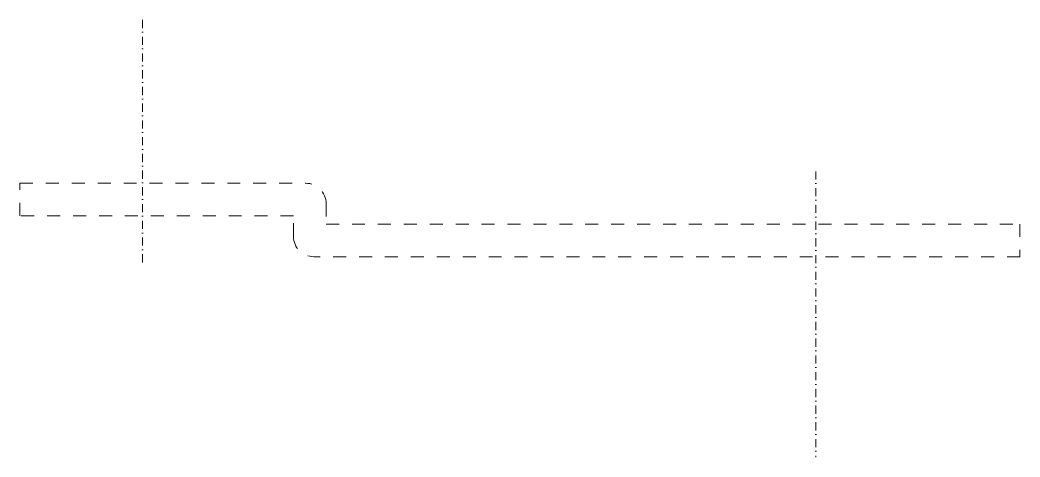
# Model space of a CAD drawing. Header units: metres. Extents: x -75 to 170, y -48 to 59.
import ezdxf

# ---------------------------------------------------------------- set-up
doc = ezdxf.new("R2010")
doc.units = ezdxf.units.M
doc.linetypes.add('Dash', pattern=[6.35, 3.175, -3.175])
doc.linetypes.add('Streep-stip _ detail', pattern=[4, 2, -1, 0, -1])
doc.layers.add('A-DETL-GENF', color=92, linetype='Continuous', lineweight=18)

# ---------------------------------------------------------------- blocks, each defined once
blk = doc.blocks.new('30 vloer-kozijnstrip - vloer kozijnstrip hg 10-1518026-00_0 Basismaterialen')
at = {"layer": 'A-DETL-GENF', "linetype": 'Streep-stip _ detail', "lineweight": 13}
for p, q in [((-45, 59), (-45, -1)), ((120, 21.91), (120, -48.09))]:
    blk.add_line(p, q, dxfattribs=at)
at = {"layer": 'A-DETL-GENF', "linetype": 'Dash'}
for p, q in [((-75, 19), (-5, 19)), ((-75, 11), (-75, 19)), ((0, 14), (0, 9)), ((-8, 11), (-75, 11)), ((-8, 6), (-8, 11)), ((0, 9), (170, 9)), ((170, 9), (170, 1)), ((170, 1), (-3, 1))]:
    blk.add_line(p, q, dxfattribs=at)
for centre, start, end in [((-5, 14), 360, 90), ((-3, 6), 180, 270)]:
    blk.add_arc(centre, 5, start, end, dxfattribs=at)

msp = doc.modelspace()

# ---------------------------------------------------------------- block references
msp.add_blockref('30 vloer-kozijnstrip - vloer kozijnstrip hg 10-1518026-00_0 Basismaterialen', (0, 0))

doc.saveas('drawing.dxf')
